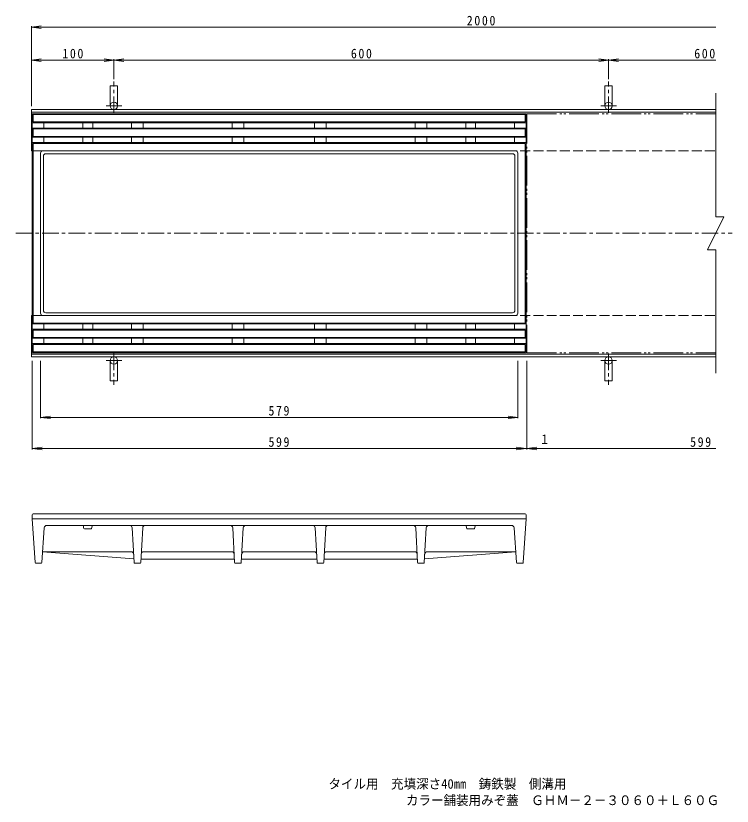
# Model space of a CAD drawing. Units: millimetres, scale not verified. Extents: x -714 to 695, y -548 to 411.
# Drawn here: x -714 to 155, y -548 to 411 of the extents above; entities that cross this region are included whole.
import ezdxf
from ezdxf.enums import TextEntityAlignment as Align

# ---------------------------------------------------------------- set-up
doc = ezdxf.new("R2010")
doc.units = ezdxf.units.MM
doc.header["$LTSCALE"] = 4
for name, pattern in [('CHAIN1', [8, 5, -1, 1, -1]), ('DASHED3', [4, 3, -1]), ('DOUBLE_CHAIN2', [12.8, 9, -1, 0.6, -0.6, 0.6, -1])]:
    doc.linetypes.add(name, pattern=pattern)
for name, color, linetype, lineweight in [('0-0', 3, 'Continuous', 9), ('0-1', 2, 'Continuous', 9), ('0-F', 7, 'Continuous', 9)]:
    doc.layers.add(name, color=color, linetype=linetype, lineweight=lineweight)
doc.layers.add('F-5', color=3, linetype='Continuous')
doc.styles.add('ＭＳ ゴシック', font='')
doc.styles.get('ＭＳ ゴシック').set_extended_font_data('MS Gothic')

msp = doc.modelspace()

# ---------------------------------------------------------------- linework, layer by layer
at = {"layer": '0-0'}
for p, q in [((-693.833, 292.189), (-94.833, 292.189)), ((-693.833, 2.189), (-693.833, 292.189)), ((-692.833, 291.189), (-95.833, 291.189)), ((-692.833, 282.189), (-692.833, 291.189)), ((-95.833, 282.189), (-95.833, 291.189)), ((-94.833, 2.189), (-94.833, 292.189)), ((-693.833, 281.189), (-94.833, 281.189)), ((-692.833, 282.189), (-95.833, 282.189)), ((-679.833, 274.689), (-679.833, 281.189)), ((-632.583, 281.189), (-632.583, 274.689)), ((-620.583, 281.189), (-620.583, 274.689)), ((-573.333, 274.689), (-573.333, 281.189)), ((-559.333, 274.689), (-559.333, 281.189)), ((-451.333, 274.689), (-451.333, 281.189)), ((-437.333, 274.689), (-437.333, 281.189)), ((-351.333, 274.689), (-351.333, 281.189)), ((-337.333, 274.689), (-337.333, 281.189)), ((-229.333, 274.689), (-229.333, 281.189)), ((-215.333, 274.689), (-215.333, 281.189)), ((-168.083, 281.189), (-168.083, 274.689)), ((-156.083, 281.189), (-156.083, 274.689)), ((-108.833, 274.689), (-108.833, 281.189)), ((-693.833, 274.689), (-94.833, 274.689)), ((-692.833, 273.689), (-95.833, 273.689)), ((-692.833, 264.689), (-692.833, 273.689)), ((-95.833, 264.689), (-95.833, 273.689)), ((-693.833, 263.689), (-94.833, 263.689)), ((-692.833, 264.689), (-95.833, 264.689)), ((-679.833, 257.189), (-679.833, 263.689)), ((-632.583, 263.689), (-632.583, 257.189)), ((-620.583, 263.689), (-620.583, 257.189)), ((-573.333, 257.189), (-573.333, 263.689)), ((-559.333, 257.189), (-559.333, 263.689)), ((-451.333, 257.189), (-451.333, 263.689)), ((-437.333, 257.189), (-437.333, 263.689)), ((-351.333, 257.189), (-351.333, 263.689)), ((-337.333, 257.189), (-337.333, 263.689)), ((-229.333, 257.189), (-229.333, 263.689)), ((-215.333, 257.189), (-215.333, 263.689)), ((-168.083, 263.689), (-168.083, 257.189)), ((-156.083, 263.689), (-156.083, 257.189)), ((-108.833, 257.189), (-108.833, 263.689)), ((-693.833, 257.189), (-94.833, 257.189)), ((-692.833, 256.189), (-95.833, 256.189)), ((-692.833, 38.189), (-692.833, 256.189)), ((-95.833, 38.189), (-95.833, 256.189)), ((-683.833, 50.189), (-683.833, 244.189)), ((-680.833, 247.189), (-107.833, 247.189)), ((-680.333, 53.689), (-680.333, 240.689)), ((-677.333, 243.689), (-111.333, 243.689)), ((-108.333, 53.689), (-108.333, 240.689)), ((-104.833, 50.189), (-104.833, 244.189)), ((-111.333, 50.689), (-677.333, 50.689)), ((-107.833, 47.189), (-680.833, 47.189)), ((-94.833, 37.189), (-693.833, 37.189)), ((-94.833, 30.689), (-693.833, 30.689)), ((-95.833, 38.189), (-692.833, 38.189)), ((-95.833, 29.689), (-692.833, 29.689)), ((-692.833, 29.689), (-692.833, 20.689)), ((-679.833, 37.189), (-679.833, 30.689)), ((-632.583, 30.689), (-632.583, 37.19)), ((-620.583, 30.689), (-620.583, 37.19)), ((-573.333, 37.189), (-573.333, 30.689)), ((-559.333, 37.189), (-559.333, 30.689)), ((-451.333, 37.189), (-451.333, 30.689)), ((-437.333, 37.189), (-437.333, 30.689)), ((-351.333, 37.189), (-351.333, 30.689)), ((-337.333, 37.189), (-337.333, 30.689)), ((-229.333, 37.189), (-229.333, 30.689)), ((-215.333, 37.189), (-215.333, 30.689)), ((-168.083, 30.689), (-168.083, 37.19)), ((-156.083, 30.689), (-156.083, 37.19)), ((-108.833, 37.189), (-108.833, 30.689)), ((-95.833, 29.689), (-95.833, 20.689)), ((-94.833, 19.689), (-693.833, 19.689)), ((-95.833, 20.689), (-692.833, 20.689)), ((-679.833, 19.689), (-679.833, 13.189)), ((-632.583, 13.19), (-632.583, 19.689)), ((-620.583, 13.19), (-620.583, 19.689)), ((-573.333, 19.689), (-573.333, 13.189)), ((-559.333, 19.689), (-559.333, 13.189)), ((-451.333, 19.689), (-451.333, 13.189)), ((-437.333, 19.689), (-437.333, 13.189)), ((-351.333, 19.689), (-351.333, 13.189)), ((-337.333, 19.689), (-337.333, 13.189)), ((-229.333, 19.689), (-229.333, 13.189)), ((-215.333, 19.689), (-215.333, 13.189)), ((-168.083, 13.19), (-168.083, 19.689)), ((-156.083, 13.19), (-156.083, 19.689)), ((-108.833, 19.689), (-108.833, 13.189)), ((-94.833, 13.189), (-693.833, 13.189)), ((-95.833, 12.189), (-692.833, 12.189)), ((-692.833, 12.189), (-692.833, 3.189)), ((-95.833, 12.189), (-95.833, 3.189)), ((-94.833, 2.189), (-693.833, 2.189)), ((-95.833, 3.189), (-692.833, 3.189)), ((-693.833, -194.351), (-693.833, -199.351)), ((-690.393, -252.416), (-693.833, -199.351)), ((-94.833, -199.351), (-693.833, -199.351)), ((-692.833, -193.351), (-95.833, -193.351)), ((-98.272, -252.416), (-94.833, -199.351)), ((-94.833, -194.351), (-94.833, -199.351)), ((-679.246, -210.138), (-682.266, -252.423)), ((-676.253, -207.351), (-112.412, -207.351)), ((-631.659, -210.434), (-631.916, -207.351)), ((-621.506, -210.434), (-621.249, -207.351)), ((-572.731, -210.185), (-570.385, -252.407)), ((-559.935, -210.185), (-562.28, -252.407)), ((-450.731, -210.185), (-448.385, -252.407)), ((-437.935, -210.185), (-440.28, -252.407)), ((-350.731, -210.185), (-348.385, -252.407)), ((-337.934, -210.185), (-340.28, -252.407)), ((-228.731, -210.185), (-226.385, -252.407)), ((-215.934, -210.185), (-218.28, -252.407)), ((-167.159, -210.434), (-167.416, -207.351)), ((-157.006, -210.434), (-156.749, -207.351)), ((-109.419, -210.138), (-106.399, -252.423)), ((-622.503, -211.351), (-630.662, -211.351)), ((-166.162, -211.351), (-158.003, -211.351)), ((-573.948, -239.351), (-681.333, -239.351)), ((-681.333, -239.351), (-570.629, -248.015)), ((-451.948, -239.351), (-558.717, -239.351)), ((-351.948, -239.351), (-436.717, -239.351)), ((-336.717, -239.351), (-229.948, -239.351)), ((-107.333, -239.351), (-218.036, -248.015)), ((-214.717, -239.351), (-107.333, -239.351)), ((-562.055, -248.351), (-448.61, -248.351)), ((-440.055, -248.351), (-348.61, -248.351)), ((-226.61, -248.351), (-340.055, -248.351)), ((-683.264, -253.351), (-689.395, -253.351)), ((-563.279, -253.351), (-569.387, -253.351)), ((-441.279, -253.351), (-447.387, -253.351)), ((-347.387, -253.351), (-341.279, -253.351)), ((-225.387, -253.351), (-219.279, -253.351)), ((-105.402, -253.351), (-99.27, -253.351))]:
    msp.add_line(p, q, dxfattribs=at)
at = {"layer": '0-0', "linetype": 'DOUBLE_CHAIN2'}
for p, q in [((-93.833, 292.189), (135.167, 292.189)), ((-93.833, 292.189), (-93.833, 2.189)), ((-93.833, 2.189), (135.167, 2.189))]:
    msp.add_line(p, q, dxfattribs=at)
at = {"layer": '0-0', "linetype": 'CHAIN1'}
msp.add_line((-713.833, 147.189), (155.167, 147.189), dxfattribs=at)
at = {"layer": '0-0'}
for centre, radius, start, end in [((-680.833, 244.189), 3, 89.99998, 180), ((-677.333, 240.689), 3, 89.99998, 180), ((-111.333, 240.689), 3, 0, 90), ((-107.833, 244.189), 3, 0, 90), ((-680.833, 50.189), 3, 180, 270), ((-677.333, 53.689), 3, 180, 270), ((-111.333, 53.689), 3, 270, 0), ((-107.833, 50.189), 3, 270, 0), ((-692.833, -194.351), 1, 90, 180), ((-95.833, -194.351), 1, 0, 90), ((-676.253, -210.351), 3, 90, 175.91396), ((-630.662, -210.351), 1, 184.76341, 270), ((-622.503, -210.351), 1, 270, 355.23659), ((-575.726, -210.351), 3, 3.18019, 90), ((-556.939, -210.351), 3, 90, 176.81981), ((-453.726, -210.351), 3, 3.18019, 90), ((-434.939, -210.351), 3, 90, 176.81981), ((-353.726, -210.351), 3, 3.18019, 90), ((-334.939, -210.351), 3, 90, 176.81981), ((-231.726, -210.351), 3, 3.18019, 90), ((-212.939, -210.351), 3, 90, 176.81981), ((-166.162, -210.351), 1, 184.76341, 270), ((-158.003, -210.351), 1, 270, 355.23659), ((-112.412, -210.351), 3, 4.08604, 90), ((-573.948, -242.351), 3, 3.18019, 90), ((-558.717, -242.351), 3, 90, 176.81981), ((-451.948, -242.351), 3, 3.18019, 90), ((-436.717, -242.351), 3, 90, 176.81981), ((-351.948, -242.351), 3, 3.18019, 90), ((-336.717, -242.351), 3, 90, 176.81981), ((-229.948, -242.351), 3, 3.18019, 90), ((-214.717, -242.351), 3, 90, 176.81981), ((-689.395, -252.351), 1, 183.7085, 270), ((-683.264, -252.351), 1, 270, 355.91347), ((-569.387, -252.351), 1, 183.18015, 270), ((-563.279, -252.351), 1, 270, 356.81985), ((-447.387, -252.351), 1, 183.18015, 270), ((-441.279, -252.351), 1, 270, 356.81985), ((-347.387, -252.351), 1, 183.18015, 270), ((-341.279, -252.351), 1, 270, 356.81985), ((-225.387, -252.351), 1, 183.18015, 270), ((-219.279, -252.351), 1, 270, 356.81985), ((-105.402, -252.351), 1, 184.08653, 270), ((-99.27, -252.351), 1, 270, 356.2915)]:
    msp.add_arc(centre, radius, start, end, dxfattribs=at)
at = {"layer": '0-1'}
for p, q in [((-599.333, 326.189), (-590.333, 326.189)), ((-599.333, 301.693), (-599.333, 326.189)), ((-590.333, 301.689), (-590.333, 326.189)), ((0.667, 326.189), (9.667, 326.189)), ((0.667, 301.693), (0.667, 326.189)), ((9.667, 301.689), (9.667, 326.189)), ((135.167, 167.189), (135.167, 317.189)), ((-694.833, 247.189), (-694.833, 297.189)), ((-694.833, 297.189), (135.167, 297.189)), ((-694.833, 293.989), (135.167, 293.989)), ((-694.833, 247.189), (-693.833, 247.189)), ((135.167, -22.811), (135.167, 127.189)), ((-694.833, 47.189), (-694.833, -2.811)), ((-694.833, 47.189), (-693.833, 47.189)), ((-694.833, 0.389), (135.167, 0.389)), ((-694.833, -2.811), (135.167, -2.811)), ((-599.333, -7.314), (-599.333, -31.811)), ((-590.333, -7.311), (-590.333, -31.811)), ((0.667, -7.314), (0.667, -31.811)), ((9.667, -7.311), (9.667, -31.811)), ((-599.333, -31.811), (-590.333, -31.811)), ((0.667, -31.811), (9.667, -31.811))]:
    msp.add_line(p, q, dxfattribs=at)
at = {"layer": '0-1', "linetype": 'CHAIN1'}
for p, q in [((-594.833, 293.189), (-594.833, 331.189)), ((5.167, 293.189), (5.167, 331.189)), ((-585.333, 301.689), (-604.333, 301.689)), ((14.667, 301.689), (-4.333, 301.689)), ((-594.833, 1.189), (-594.833, -36.811)), ((5.167, 1.189), (5.167, -36.811)), ((-585.333, -7.311), (-604.333, -7.311)), ((14.667, -7.311), (-4.333, -7.311))]:
    msp.add_line(p, q, dxfattribs=at)
at = {"layer": '0-1', "linetype": 'DASHED3'}
for p, q in [((-693.833, 247.189), (135.167, 247.189)), ((-693.833, 47.189), (135.167, 47.189))]:
    msp.add_line(p, q, dxfattribs=at)
at = {"layer": '0-1'}
msp.add_lwpolyline([(135.167, 167.189), (145.167, 167.189), (125.167, 127.189), (135.167, 127.189)], dxfattribs=at)
for centre, start, end in [((-594.833, 301.689), 0, 358.59671), ((5.167, 301.689), 0, 358.59671), ((-594.833, -7.311), 1.40329, 0), ((5.167, -7.311), 1.40329, 0)]:
    msp.add_arc(centre, 4.5, start, end, dxfattribs=at)
at = {"layer": '0-F'}
for p, q in [((-694.833, 397.189), (-682.935, 398.756)), ((-694.833, 301.189), (-694.833, 398.389)), ((-694.833, 397.189), (-682.935, 395.623)), ((-694.833, 397.189), (135.167, 397.189)), ((-694.833, 357.189), (-682.935, 358.756)), ((-694.833, 357.189), (-682.935, 355.623)), ((-694.833, 357.189), (135.167, 357.189)), ((-582.935, 355.623), (-606.73, 358.756)), ((-582.935, 358.756), (-606.73, 355.623)), ((-594.833, 334.19), (-594.833, 358.39)), ((17.065, 355.623), (-6.73, 358.756)), ((17.065, 358.756), (-6.73, 355.623)), ((5.168, 334.19), (5.168, 358.39)), ((-693.833, -7.811), (-693.833, -115.362)), ((-683.833, -7.811), (-683.833, -77.427)), ((-104.833, -7.811), (-104.833, -77.427)), ((-93.833, -7.811), (-93.833, -115.362)), ((-683.833, -76.227), (-671.935, -74.66)), ((-683.833, -76.227), (-104.833, -76.227)), ((-683.833, -76.227), (-671.935, -77.793)), ((-104.833, -76.227), (-116.73, -74.66)), ((-104.833, -76.227), (-116.73, -77.793)), ((-693.833, -114.162), (-681.935, -112.596)), ((-693.833, -114.162), (-681.935, -115.728)), ((-693.833, -114.162), (135.167, -114.162)), ((-94.833, -114.162), (-106.73, -112.596)), ((-94.833, -114.162), (-106.73, -115.728)), ((-93.833, -114.162), (-81.935, -112.596)), ((-93.833, -114.162), (-81.935, -115.728))]:
    msp.add_line(p, q, dxfattribs=at)

# ---------------------------------------------------------------- texts
at = {"layer": '0-F', "color": 2, "style": 'ＭＳ ゴシック'}
msp.add_text('1', height=11.73, dxfattribs=at).set_placement((-76.404, -112.162), align=Align.BOTTOM_LEFT)
at = {"layer": '0-F', "color": 2, "char_height": 11.73, "attachment_point": 7, "style": 'ＭＳ ゴシック'}
for s, insert in [('\\T1.28;\\W0.9;2000', (-166.815, 399.189)), ('\\T1.27;\\W0.9;100', (-657.333, 359.189)), ('\\T1.27;\\W0.9;600', (-307.333, 359.189)), ('\\T1.27;\\W0.9;600', (109.167, 359.189)), ('\\T1.27;\\W0.9;579', (-407.333, -74.227)), ('\\T1.27;\\W0.9;599', (-407.333, -112.162)), ('\\T1.27;\\W0.9;599', (104.194, -112.162))]:
    msp.add_mtext(s, dxfattribs=dict(at, insert=insert))
at = {"layer": 'F-5', "style": 'ＭＳ ゴシック', "width": 0.95}
for s, p in [('タイル用\u3000充填深さ40㎜\u3000鋳鉄製\u3000側溝用', (-334.623, -530.362)), ('カラー舗装用みぞ蓋\u3000ＧＨＭ－２－３０６０＋Ｌ６０Ｇ', (-240.623, -550.219))]:
    msp.add_text(s, height=11.73, dxfattribs=at).set_placement(p, align=Align.BOTTOM_LEFT)

doc.saveas('drawing.dxf')
